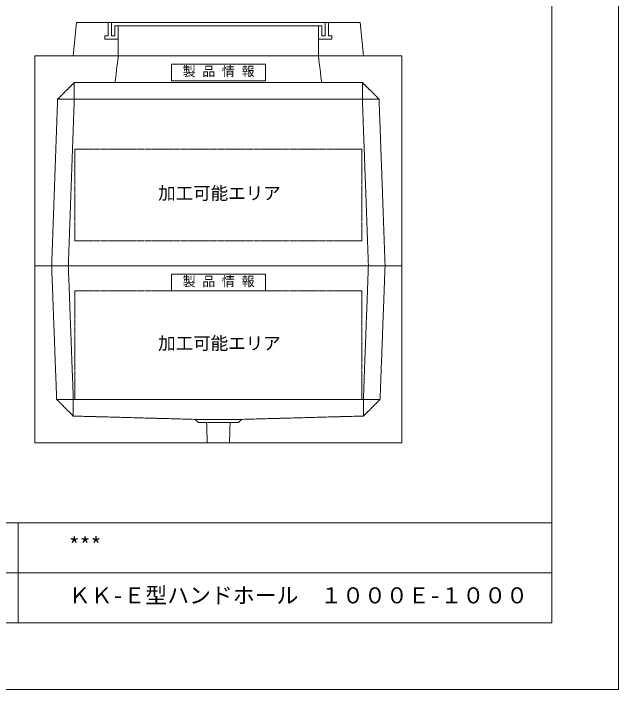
# Model space of a CAD drawing. Units: millimetres, scale not verified. Extents: x -2970 to 2970, y -2100 to 2100.
# Drawn here: x 1156 to 2970, y -2100 to -73 of the extents above; entities that cross this region are included whole.
import ezdxf
from ezdxf.enums import TextEntityAlignment as Align

# ---------------------------------------------------------------- set-up
doc = ezdxf.new("R2010")
doc.units = ezdxf.units.MM
doc.header["$LTSCALE"] = 10
doc.linetypes.add('LONG_DASHED1', pattern=[7, 6, -1])
doc.linetypes.add('LONG_DOUBLE_CHAIN', pattern=[21.8, 18, -1, 0.6, -0.6, 0.6, -1])
for name, color, linetype, lineweight in [('0-0_D-TTL', 7, 'Continuous', 9), ('0-1_Defpoints', 7, 'Continuous', 9), ('0-2_D-TTL-FRAM1', 134, 'Continuous', 9), ('0-3_D-TTL-TXT', 7, 'Continuous', 9), ('0-7_D-STR', 7, 'LONG_DASHED1', 9), ('0-8_D-STR-STR4', 134, 'LONG_DASHED1', 9), ('0-9_D-STR-STR1', 7, 'LONG_DASHED1', 9), ('0-A_D-STR-STR5', 1, 'LONG_DOUBLE_CHAIN', 9)]:
    doc.layers.add(name, color=color, linetype=linetype, lineweight=lineweight)
doc.styles.add('ＭＳ ゴシック', font='')
doc.styles.get('ＭＳ ゴシック').set_extended_font_data('MS Gothic')

# ---------------------------------------------------------------- blocks, each defined once
blk = doc.blocks.new('A$C4DE05FD1')
at = {"layer": '0-0_D-TTL', "color": 134}
for p in [(57400, 38000), (2000, 2000)]:
    blk.add_line(p, (57400, 2000), dxfattribs=at)
at = {"layer": '0-1_Defpoints', "color": 134}
for p in [(59400, 42000), (0, 0)]:
    blk.add_line(p, (59400, 0), dxfattribs=at)
at = {"layer": '0-2_D-TTL-FRAM1'}
for p, q in [((19400, 5000), (57400, 5000)), ((41400, 5000), (41400, 2000)), ((32400, 3500), (57400, 3500))]:
    blk.add_line(p, q, dxfattribs=at)
blk = doc.blocks.new('A$C019679C0')
at = {"layer": '0-7_D-STR', "linetype": 'Continuous'}
for p, q in [((-4350, 0), (-4250, 1000)), ((4250, 1000), (-4250, 1000)), ((4350, 0), (4250, 1000)), ((-4350, 0), (4350, 0))]:
    blk.add_line(p, q, dxfattribs=at)
at = {"layer": '0-7_D-STR'}
for p, q in [((-3000, 0), (-3000, 900)), ((3000, 900), (3000, 0))]:
    blk.add_line(p, q, dxfattribs=at)
at = {"layer": '0-8_D-STR-STR4'}
for points in [[(-3300, 1000), (-3300, 600), (-3400, 600), (-3400, 500), (-3000, 500)], [(-3000, 900), (-3100, 900), (-3100, 600), (-3200, 600), (-3200, 1000)], [(-3000, 900), (3000, 900), (3100, 900)], [(3300, 1000), (3300, 600), (3400, 600), (3400, 500), (3000, 500)], [(3100, 900), (3100, 600), (3200, 600), (3200, 1000)]]:
    blk.add_lwpolyline(points, dxfattribs=at)
blk = doc.blocks.new('A$C3FC15DFF')
at = {"layer": '0-9_D-STR-STR1', "linetype": 'Continuous'}
blk.add_lwpolyline([(-1410, 0), (1410, 0), (1410, -500), (-1410, -500)], close=True, dxfattribs=at)
at = {"layer": '0-9_D-STR-STR1', "style": 'ＭＳ ゴシック'}
blk.add_text('製 品 情 報', height=288.6, dxfattribs=at).set_placement((-1074.8, -441.3), align=Align.BOTTOM_LEFT)
blk = doc.blocks.new('A$C56F9050B')
at = {"layer": '0-7_D-STR'}
for p, q in [((-3000, 6300), (-3100, 5500)), ((3000, 6300), (3100, 5500)), ((-4820, 5000), (-4320, 5500)), ((-4320, 5000), (-4320, 5500)), ((4320, 5000), (4320, 5500)), ((-4820, 5000), (-5000, 0)), ((4820, 5000), (-4820, 5000)), ((-4320, 5000), (-4500, 0)), ((4320, 5000), (4500, 0)), ((4820, 5000), (5000, 0))]:
    blk.add_line(p, q, dxfattribs=at)
at = {"layer": '0-7_D-STR', "linetype": 'Continuous'}
for p in [(5500, 6300), (-5500, 0)]:
    blk.add_line(p, (5500, 0), dxfattribs=at)
blk.add_lwpolyline([(-5500, 0), (-5500, 6300), (5500, 6300)], dxfattribs=at)
at = {"layer": '0-7_D-STR'}
blk.add_lwpolyline([(4820, 5000), (4320, 5500), (-4320, 5500)], dxfattribs=at)
at = {"layer": '0-A_D-STR-STR5'}
for p, q in [((-4300, 3500), (-4300, 750)), ((4300, 3500), (-4300, 3500)), ((4300, 3500), (4300, 750)), ((4300, 750), (-4300, 750))]:
    blk.add_line(p, q, dxfattribs=at)
at = {"layer": '0-9_D-STR-STR1'}
blk.add_blockref('A$C3FC15DFF', (0, 6050), dxfattribs=at)
blk = doc.blocks.new('A$C510E0315')
at = {"layer": '0-7_D-STR'}
for p, q in [((-5000, 0), (-4850, -4000)), ((-4500, 0), (-4350, -4000)), ((4500, 0), (4350, -4000)), ((5000, 0), (4850, -4000)), ((-4350, -4500), (-4850, -4000)), ((4850, -4000), (-4850, -4000)), ((-4350, -4500), (-4350, -4000)), ((4350, -4500), (4850, -4000)), ((4350, -4500), (4350, -4000)), ((-4350, -4500), (-700, -4600)), ((700, -4600), (-700, -4600)), ((-600, -4690), (-700, -4600)), ((600, -4690), (700, -4600)), ((4350, -4500), (700, -4600)), ((600, -4690), (-600, -4690)), ((-333, -5300), (-352.5, -4690)), ((333, -5300), (352.5, -4690))]:
    blk.add_line(p, q, dxfattribs=at)
at = {"layer": '0-7_D-STR', "linetype": 'Continuous'}
for p, q in [((5500, -5300), (5500, 0)), ((-5500, -5300), (5500, -5300))]:
    blk.add_line(p, q, dxfattribs=at)
blk.add_lwpolyline([(-5500, -5300), (-5500, 0), (5500, 0)], dxfattribs=at)
at = {"layer": '0-A_D-STR-STR5'}
for p, q in [((4300, -750), (4300, -4000)), ((4300, -4000), (-4300, -4000))]:
    blk.add_line(p, q, dxfattribs=at)
blk.add_lwpolyline([(4300, -750), (-4300, -750), (-4300, -4000)], dxfattribs=at)
at = {"layer": '0-9_D-STR-STR1'}
blk.add_blockref('A$C3FC15DFF', (0, -250), dxfattribs=at)

msp = doc.modelspace()

# ---------------------------------------------------------------- block references
at = {"layer": '0-0_D-TTL', "xscale": 0.1, "yscale": 0.1}
msp.add_blockref('A$C4DE05FD1', (-2970, -2100), dxfattribs=at)
at = {"layer": '0-7_D-STR', "xscale": 0.1, "yscale": 0.1}
for name, p in [('A$C019679C0', (1770, -200)), ('A$C56F9050B', (1770, -830)), ('A$C510E0315', (1770, -830))]:
    msp.add_blockref(name, p, dxfattribs=at)

# ---------------------------------------------------------------- texts
at = {"layer": '0-3_D-TTL-TXT', "style": 'ＭＳ ゴシック'}
for s, p in [('***', (1321.32, -1706.2)), ('ＫＫ-Ｅ型ハンドホール\u3000１０００Ｅ-１０００', (1321.32, -1856.2))]:
    msp.add_text(s, height=48.09, dxfattribs=at).set_placement(p, align=Align.BOTTOM_LEFT)
at = {"layer": '0-A_D-STR-STR5', "style": 'ＭＳ ゴシック'}
for p in [(1589.52, -642.53), (1589.52, -1092.53)]:
    msp.add_text('加工可能エリア', height=38.49, dxfattribs=at).set_placement(p, align=Align.BOTTOM_LEFT)

doc.saveas('drawing.dxf')
